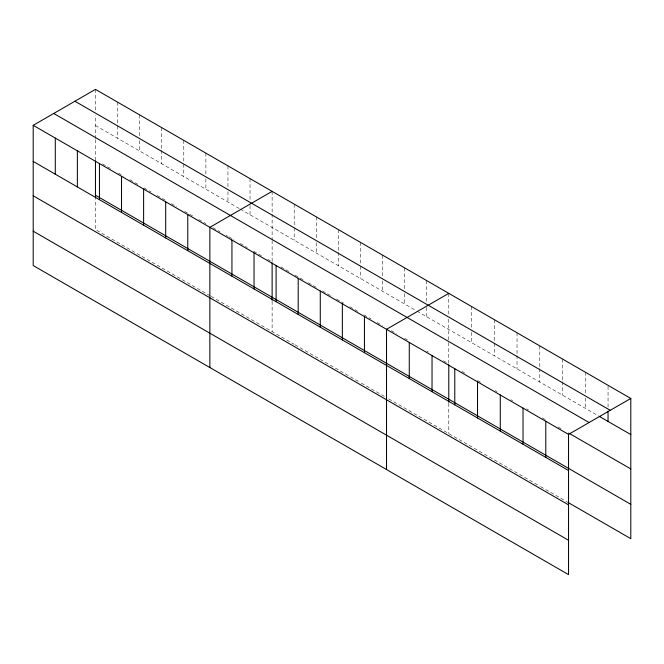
<?xml version="1.0" encoding="UTF-8"?>
<svg xmlns="http://www.w3.org/2000/svg" width="664" height="664" viewBox="0 0 664 664"><rect width="100%" height="100%" fill="white"/><g stroke="black" fill="none" stroke-linecap="round" stroke-linejoin="round"><path stroke-width="0.5" stroke-dasharray="3.32 2.49" d="M95.458 139.647L95.458 159.85M95.458 138.635L95.458 115.179M95.458 125.496L239.438 208.62M240.327 209.135L416.104 310.619M416.984 311.125L598.422 415.88M102.53 163.933L110.473 168.523M118.424 173.113L123.728 176.167M129.912 179.745L137.855 184.335M144.038 187.904L151.11 191.979M157.293 195.548L165.245 200.138M171.428 203.707L176.724 206.77M184.675 211.359L192.626 215.949M198.81 219.518L205.873 223.602M212.936 227.677L220.008 231.761M226.192 235.33L227.959 236.351M228.839 236.857L234.143 239.92M240.327 243.489L247.39 247.564M253.573 251.141L261.525 255.731M267.708 259.3L270.356 260.827M280.955 266.945L288.906 271.534M295.09 275.103L303.041 279.693M308.337 282.756L316.288 287.346M322.472 290.915L330.423 295.505M336.606 299.074L343.67 303.157M349.853 306.726L357.805 311.316M363.988 314.885L371.051 318.961M377.235 322.538L382.539 325.592M391.37 330.697L396.665 333.751M404.617 338.341L408.152 340.383M426.703 351.09L428.471 352.111M443.486 360.784L447.901 363.332M461.912 371.417L465.414 373.442M477.665 380.513L481.159 382.539M495.161 390.623L496.913 391.627M510.915 399.711L512.666 400.724M526.668 408.808L528.419 409.821M542.413 417.897L545.916 419.922M558.167 426.994L561.669 429.019M210.289 295.895L95.458 229.603L95.458 199.291M211.177 296.41L294.202 344.342M295.09 344.857L360.452 382.597M361.341 383.103L385.186 396.873M388.722 398.915L539.79 486.131M540.67 486.637L566.923 501.793M608.05 386.348L608.05 408.02M585.299 372.18L585.299 393.852M585.299 397.985L585.299 408.302M562.541 359.05L562.541 380.721M562.541 381.75L562.541 395.163M539.79 345.911L539.79 367.582M539.79 368.611L539.79 382.032M517.04 332.772L517.04 354.443M517.04 355.481L517.04 368.893M494.29 319.641L494.29 342.342M494.29 343.379L494.29 355.763M471.54 306.502L471.54 328.174M471.54 332.307L471.54 342.624M448.781 293.363L448.781 315.043M448.781 319.168L448.781 341.611M448.781 342.624L448.781 363.839M448.781 403.28L448.781 433.592M426.703 280.615L426.703 303.323M426.703 307.449L426.703 316.736M404.617 267.866L404.617 289.537M404.617 293.671L404.617 303.988M382.539 255.117L382.539 276.788M382.539 280.922L382.539 291.239M360.452 242.368L360.452 265.077M360.452 266.106L360.452 278.49M338.374 229.619L338.374 251.291M338.374 252.328L338.374 265.741M316.288 216.871L316.288 238.542M316.288 242.675L316.288 252.992M294.202 204.122L294.202 226.822M294.202 227.86L294.202 240.243M272.124 191.373L272.124 213.044M272.124 214.074L272.124 239.621M272.124 240.625L272.124 261.848M272.124 301.282L272.124 331.593M250.037 178.624L250.037 201.325M250.037 205.458L250.037 214.746M227.959 165.875L227.959 187.547M227.959 191.672L227.959 201.997M205.873 153.127L205.873 174.798M205.873 178.923L205.873 189.248M183.787 140.378L183.787 163.078M183.787 164.108L183.787 176.499M161.709 127.629L161.709 149.3M161.709 150.33L161.709 163.742M139.623 114.872L139.623 136.552M139.623 140.677L139.623 150.994M117.545 102.123L117.545 124.832M117.545 125.861L117.545 138.245M95.458 89.374L95.458 111.046"/><path stroke-width="1" d="M33.2 125.322L568.542 434.397L568.542 574.626L33.2 265.55L33.2 125.322L95.458 89.374L630.8 398.45L630.8 538.678L567.795 502.299M272.124 191.373L209.865 227.32L209.865 367.541M448.781 293.363L386.523 329.311L386.523 469.539M568.542 434.397L630.8 398.45M74.916 101.235L610.257 410.319M599.293 416.386L630.8 434.571M53.742 113.461L589.084 422.536M568.666 433.061L630.8 468.925M95.458 195.249L630.8 504.325M33.2 161.443L568.542 470.519M33.2 195.797L568.542 504.872M33.2 231.196L568.542 540.272M608.05 411.116L608.05 421.441M545.791 421.267L545.791 457.38M523.033 408.128L523.033 444.249M500.282 394.989L500.282 431.11M477.532 381.858L477.532 417.98M454.782 368.719L454.782 404.841M448.781 364.827L448.781 402.268M432.032 355.58L432.032 391.702M409.273 342.45L409.273 378.571M364.445 316.562L364.445 352.684M342.358 303.813L342.358 339.935M320.272 291.064L320.272 327.186M298.194 278.316L298.194 314.437M276.108 265.567L276.108 301.688M272.124 262.828L272.124 300.277M254.03 252.818L254.03 288.94M231.943 240.069L231.943 276.191M187.779 214.572L187.779 250.685M165.693 201.823L165.693 237.936M143.615 189.066L143.615 225.187M121.529 176.317L121.529 212.438M99.451 163.568L99.451 199.69M95.458 160.837L95.458 198.279M77.364 150.819L77.364 186.941M55.286 138.07L55.286 174.192"/></g></svg>
